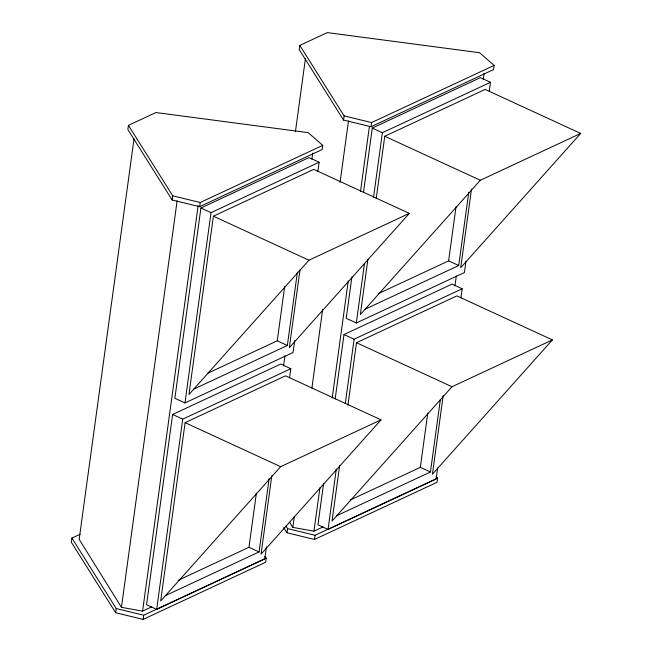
<?xml version="1.0" encoding="UTF-8"?>
<svg xmlns="http://www.w3.org/2000/svg" width="652" height="652" viewBox="0 0 652 652"><rect width="100%" height="100%" fill="white"/><g stroke="black" fill="none" stroke-linecap="round" stroke-linejoin="round"><path stroke-width="0.98" d="M80.139 534.232L71.899 538.079L71.329 542.252L115.64 612.717L143.122 619.4L265.657 562.236L266.228 558.063L264.696 556.726M128.436 125.363L127.865 129.528L172.177 200.001L199.659 206.676L322.194 149.52L322.764 145.347L308.184 132.641L155.91 112.543L128.436 125.363L172.747 195.828L172.177 200.001M134.035 138.827L79.169 539.326L121.443 607.338L142.601 611.103L151.777 606.816M115.64 612.717L116.211 608.552L71.899 538.079M121.443 607.338L177.132 200.808M142.601 611.103L198.143 205.576M143.122 619.4L143.693 615.227L266.228 558.063M199.659 206.676L200.229 202.511L322.764 145.347M289.586 377.769L290.833 368.714L280.727 364.052L172.633 414.476L146.57 604.73L156.676 609.384L264.769 558.96L266.423 546.881M317.874 171.305L319.113 162.242L309.007 157.588L200.914 208.012L174.858 398.258L184.964 402.92L293.05 352.496L294.704 340.417M156.676 609.384L182.739 419.138L290.833 368.714M184.964 402.92L211.02 212.666L319.113 162.242M185.103 422.659L160.677 600.973L280.645 466.677L381.029 419.847L285.486 375.829L185.103 422.659L280.645 466.677M213.391 216.187L188.966 394.501L308.926 260.205L409.309 213.375L313.767 169.365L213.391 216.187L308.926 260.205M299.798 45.42L299.227 49.593L343.539 120.058L371.029 126.741L493.564 69.577L494.134 65.404L479.554 52.706L327.28 32.6L299.798 45.42L344.109 115.885L343.539 120.058M295.413 131.794L305.413 58.745M178.11 580.337L248.966 547.281L256.391 493.099M207.312 373.441L277.255 340.817L284.671 286.635M283.571 365.919L284.957 355.829M311.9 159.121L312.732 153.065M165.2 595.732L259.072 551.942L269.105 478.69M193.489 389.26L287.361 345.47L297.393 272.226M271.827 475.569L261.061 554.143L381.029 419.847M299.969 270.107L289.341 347.679L409.309 213.375M436.066 476.791L437.598 478.128L437.027 482.293L314.492 539.457L287.002 532.782L287.573 528.609L285.959 526.034M323.139 526.881L313.962 531.16L292.813 527.395L294.329 516.303M311.884 388.184L322.658 309.504M340.067 182.397L348.502 120.865M313.962 531.16L319.904 487.786M332.202 398.005L348.233 280.988M360.532 191.207L369.374 126.643M314.492 539.457L315.063 535.284L437.598 478.128M371.029 126.741L371.599 122.568L494.134 65.404M323.596 483.515L317.94 524.787L328.046 529.448L436.131 479.024L437.655 467.949M335.177 398.959L344.003 334.541L452.089 284.117L462.195 288.771L460.956 297.825M351.876 277.051L346.22 318.323L356.326 322.976L464.42 272.552L465.935 261.476M363.457 192.495L372.284 128.069L480.377 77.645L490.475 82.299L489.236 91.361M328.046 529.448L336.318 469.049M345.283 403.621L354.109 339.195L462.195 288.771M356.326 322.976L364.46 263.587M373.563 197.148L382.39 132.723L490.475 82.299M339.635 465.626L332.047 521.029L452.007 386.734L552.391 339.904L456.856 295.894L356.473 342.716L347.915 405.177M367.915 259.154L360.328 314.566L480.296 180.262L580.671 133.432L485.137 89.422L384.753 136.252L376.196 198.705M350.393 499.97L420.336 467.345L427.761 413.156M378.673 293.498L448.617 260.873L456.041 206.692M454.941 285.975L456.318 275.886M483.271 79.177L484.094 73.13M336.571 515.789L430.442 471.999L440.336 399.757M364.851 309.317L458.723 265.527L468.755 192.283M443.189 395.625L432.431 474.208L552.391 339.904M471.477 189.153L460.711 267.736L580.671 133.432M344.109 115.885L371.599 122.568M172.747 195.828L200.229 202.511M287.573 528.609L315.063 535.284M116.211 608.552L143.693 615.227M372.284 128.069L382.39 132.723M384.753 136.252L480.296 180.262M448.617 260.873L458.723 265.527M200.914 208.012L211.02 212.666M344.003 334.541L354.109 339.195M356.473 342.716L452.007 386.734M277.255 340.817L287.361 345.47M420.336 467.345L430.442 471.999M172.633 414.476L182.739 419.138M248.966 547.281L259.072 551.942M283.759 527.623L287.002 532.782M289.602 522.236L292.813 527.395"/></g></svg>
